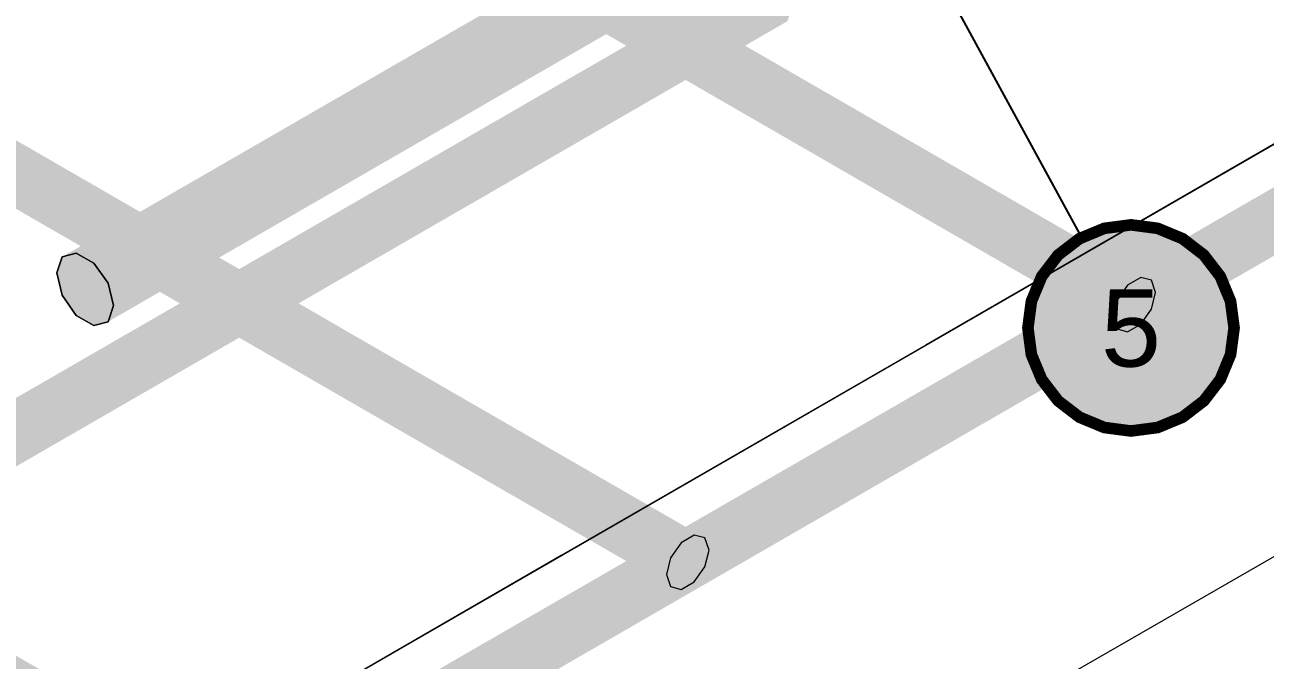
# Model space of a CAD drawing. Header units: metres. Extents: x 349021 to 349543, y 9281040 to 9281959.
# Drawn here: x 349207.2083 to 349207.6896, y 9281041.4511 to 9281041.6976 of the extents above; entities that cross this region are included whole.
import ezdxf
from ezdxf.enums import TextEntityAlignment as Align

# ---------------------------------------------------------------- set-up
doc = ezdxf.new("R2010")
doc.units = ezdxf.units.M
doc.header["$LTSCALE"] = 0.25
doc.layers.add('ISO-3D', color=7, linetype='CONTINUOUS', lineweight=13)
doc.layers.add('ISO-3D-ARISTAS', color=250, linetype='CONTINUOUS', lineweight=13)
doc.layers.add('LLAMADAS-NUM', color=30, linetype='CONTINUOUS', lineweight=25, true_color=0xc05014)
doc.styles.get("Standard").update_dxf_attribs({"font": 'arial.ttf'})

msp = doc.modelspace()

# ---------------------------------------------------------------- linework, layer by layer
at = {"layer": 'ISO-3D', "true_color": 0x76726d}
for points in [[(349207.49491, 9281041.75512), (349207.5004, 9281041.74733), (349207.4083, 9281041.70512), (349207.4138, 9281041.69733)], [(349207.48811, 9281041.73488), (349207.48261, 9281041.74267), (349207.40151, 9281041.68488), (349207.39601, 9281041.69267)], [(349207.4083, 9281041.70512), (349207.4138, 9281041.69733), (349207.3217, 9281041.65512), (349207.3272, 9281041.64733)], [(349207.40151, 9281041.68488), (349207.39601, 9281041.69267), (349207.3149, 9281041.63488), (349207.3094, 9281041.64267)], [(349207.3217, 9281041.65512), (349207.3272, 9281041.64733), (349207.2351, 9281041.60512), (349207.2406, 9281041.59733)], [(349207.3149, 9281041.63488), (349207.3094, 9281041.64267), (349207.2283, 9281041.58488), (349207.2228, 9281041.59267)]]:
    msp.add_solid(points, dxfattribs=at)
at = {"layer": 'ISO-3D', "true_color": 0x686560}
for points in [[(349207.48261, 9281041.74267), (349207.48051, 9281041.75135), (349207.39601, 9281041.69267), (349207.39391, 9281041.70135)], [(349207.5004, 9281041.74733), (349207.5025, 9281041.73865), (349207.4138, 9281041.69733), (349207.4159, 9281041.68865)], [(349207.39601, 9281041.69267), (349207.39391, 9281041.70135), (349207.3094, 9281041.64267), (349207.3073, 9281041.65135)], [(349207.4138, 9281041.69733), (349207.4159, 9281041.68865), (349207.3272, 9281041.64733), (349207.3293, 9281041.63865)], [(349207.3094, 9281041.64267), (349207.3073, 9281041.65135), (349207.2228, 9281041.59267), (349207.2207, 9281041.60135)], [(349207.3272, 9281041.64733), (349207.3293, 9281041.63865), (349207.2406, 9281041.59733), (349207.2427, 9281041.58865)]]:
    msp.add_solid(points, dxfattribs=at)
at = {"layer": 'ISO-3D', "true_color": 0x865538}
for points in [[(349207.47097, 9281041.69202), (349207.46685, 9281041.68618), (349207.38837, 9281041.73971), (349207.38424, 9281041.73387)], [(349207.47607, 9281041.67685), (349207.48019, 9281041.68269), (349207.39346, 9281041.72454), (349207.39759, 9281041.73038)], [(349207.55358, 9281041.64433), (349207.54945, 9281041.63849), (349207.47097, 9281041.69202), (349207.46685, 9281041.68618)], [(349207.21516, 9281041.63971), (349207.21104, 9281041.63387), (349207.13255, 9281041.68741), (349207.12843, 9281041.68156)], [(349207.55867, 9281041.62916), (349207.5628, 9281041.635), (349207.47607, 9281041.67685), (349207.48019, 9281041.68269)], [(349207.22026, 9281041.62454), (349207.22438, 9281041.63038), (349207.13765, 9281041.67223), (349207.14178, 9281041.67807)], [(349207.63618, 9281041.59664), (349207.63206, 9281041.5908), (349207.55358, 9281041.64433), (349207.54945, 9281041.63849)], [(349207.29777, 9281041.59202), (349207.29364, 9281041.58618), (349207.21516, 9281041.63971), (349207.21104, 9281041.63387)], [(349207.64128, 9281041.58146), (349207.6454, 9281041.5873), (349207.55867, 9281041.62916), (349207.5628, 9281041.635)], [(349207.30286, 9281041.57685), (349207.30699, 9281041.58269), (349207.22026, 9281041.62454), (349207.22438, 9281041.63038)], [(349207.38037, 9281041.54433), (349207.37625, 9281041.53849), (349207.29777, 9281041.59202), (349207.29364, 9281041.58618)], [(349207.38547, 9281041.52916), (349207.38959, 9281041.535), (349207.30286, 9281041.57685), (349207.30699, 9281041.58269)], [(349207.46298, 9281041.49664), (349207.45885, 9281041.4908), (349207.38037, 9281041.54433), (349207.37625, 9281041.53849)], [(349207.46807, 9281041.48146), (349207.4722, 9281041.4873), (349207.38547, 9281041.52916), (349207.38959, 9281041.535)], [(349207.21226, 9281041.42916), (349207.21639, 9281041.435), (349207.12966, 9281041.47685), (349207.13378, 9281041.48269)]]:
    msp.add_solid(points, dxfattribs=at)
at = {"layer": 'ISO-3D', "true_color": 0x7c4f34}
for points in [[(349207.47607, 9281041.69497), (349207.47097, 9281041.69202), (349207.39346, 9281041.74266), (349207.38837, 9281041.73971)], [(349207.47097, 9281041.6739), (349207.47607, 9281041.67685), (349207.38837, 9281041.7216), (349207.39346, 9281041.72454)], [(349207.49495, 9281041.71899), (349207.50005, 9281041.71605), (349207.41235, 9281041.6713), (349207.41745, 9281041.66836)], [(349207.50005, 9281041.69793), (349207.49495, 9281041.70087), (349207.41745, 9281041.65024), (349207.41235, 9281041.65318)], [(349207.55867, 9281041.64727), (349207.55358, 9281041.64433), (349207.47607, 9281041.69497), (349207.47097, 9281041.69202)], [(349207.22026, 9281041.64266), (349207.21516, 9281041.63971), (349207.13765, 9281041.69035), (349207.13255, 9281041.68741)], [(349207.55358, 9281041.62621), (349207.55867, 9281041.62916), (349207.47097, 9281041.6739), (349207.47607, 9281041.67685)], [(349207.21516, 9281041.6216), (349207.22026, 9281041.62454), (349207.13255, 9281041.66929), (349207.13765, 9281041.67223)], [(349207.41235, 9281041.6713), (349207.41745, 9281041.66836), (349207.32974, 9281041.62361), (349207.33484, 9281041.62066)], [(349207.75076, 9281041.66668), (349207.75586, 9281041.66374), (349207.66816, 9281041.61899), (349207.67326, 9281041.61605)], [(349207.41745, 9281041.65024), (349207.41235, 9281041.65318), (349207.33484, 9281041.60255), (349207.32974, 9281041.60549)], [(349207.75586, 9281041.64562), (349207.75076, 9281041.64857), (349207.67326, 9281041.59793), (349207.66816, 9281041.60087)], [(349207.64128, 9281041.59958), (349207.63618, 9281041.59664), (349207.55867, 9281041.64727), (349207.55358, 9281041.64433)], [(349207.30286, 9281041.59497), (349207.29777, 9281041.59202), (349207.22026, 9281041.64266), (349207.21516, 9281041.63971)], [(349207.63618, 9281041.57852), (349207.64128, 9281041.58146), (349207.55358, 9281041.62621), (349207.55867, 9281041.62916)], [(349207.29777, 9281041.5739), (349207.30286, 9281041.57685), (349207.21516, 9281041.6216), (349207.22026, 9281041.62454)], [(349207.32974, 9281041.62361), (349207.33484, 9281041.62066), (349207.24714, 9281041.57592), (349207.25223, 9281041.57297)], [(349207.66816, 9281041.61899), (349207.67326, 9281041.61605), (349207.58555, 9281041.5713), (349207.59065, 9281041.56836)], [(349207.33484, 9281041.60255), (349207.32974, 9281041.60549), (349207.25223, 9281041.55485), (349207.24714, 9281041.5578)], [(349207.67326, 9281041.59793), (349207.66816, 9281041.60087), (349207.59065, 9281041.55024), (349207.58555, 9281041.55318)], [(349207.38547, 9281041.54727), (349207.38037, 9281041.54433), (349207.30286, 9281041.59497), (349207.29777, 9281041.59202)], [(349207.24714, 9281041.57592), (349207.25223, 9281041.57297), (349207.16453, 9281041.52822), (349207.16963, 9281041.52528)], [(349207.38037, 9281041.52621), (349207.38547, 9281041.52916), (349207.29777, 9281041.5739), (349207.30286, 9281041.57685)], [(349207.58555, 9281041.5713), (349207.59065, 9281041.56836), (349207.50295, 9281041.52361), (349207.50805, 9281041.52066)], [(349207.25223, 9281041.55485), (349207.24714, 9281041.5578), (349207.16963, 9281041.50716), (349207.16453, 9281041.51011)], [(349207.59065, 9281041.55024), (349207.58555, 9281041.55318), (349207.50805, 9281041.50255), (349207.50295, 9281041.50549)], [(349207.46807, 9281041.49958), (349207.46298, 9281041.49664), (349207.38547, 9281041.54727), (349207.38037, 9281041.54433)], [(349207.46298, 9281041.47852), (349207.46807, 9281041.48146), (349207.38037, 9281041.52621), (349207.38547, 9281041.52916)], [(349207.50295, 9281041.52361), (349207.50805, 9281041.52066), (349207.42034, 9281041.47592), (349207.42544, 9281041.47297)], [(349207.50805, 9281041.50255), (349207.50295, 9281041.50549), (349207.42544, 9281041.45485), (349207.42034, 9281041.4578)], [(349207.21226, 9281041.44727), (349207.20717, 9281041.44433), (349207.12966, 9281041.49497), (349207.12456, 9281041.49202)], [(349207.20717, 9281041.42621), (349207.21226, 9281041.42916), (349207.12456, 9281041.4739), (349207.12966, 9281041.47685)], [(349207.42034, 9281041.47592), (349207.42544, 9281041.47297), (349207.33774, 9281041.42822), (349207.34283, 9281041.42528)], [(349207.42544, 9281041.45485), (349207.42034, 9281041.4578), (349207.34283, 9281041.40716), (349207.33774, 9281041.41011)]]:
    msp.add_solid(points, dxfattribs=at)
at = {"layer": 'ISO-3D', "true_color": 0x603d28}
for points in [[(349207.48019, 9281041.69389), (349207.47607, 9281041.69497), (349207.39759, 9281041.74158), (349207.39346, 9281041.74266)], [(349207.48177, 9281041.6892), (349207.48019, 9281041.69389), (349207.39916, 9281041.73689), (349207.39759, 9281041.74158)], [(349207.46527, 9281041.67967), (349207.46685, 9281041.67498), (349207.38267, 9281041.72736), (349207.38424, 9281041.72268)], [(349207.46685, 9281041.67498), (349207.47097, 9281041.6739), (349207.38424, 9281041.72268), (349207.38837, 9281041.7216)], [(349207.5628, 9281041.64619), (349207.55867, 9281041.64727), (349207.48019, 9281041.69389), (349207.47607, 9281041.69497)], [(349207.56437, 9281041.6415), (349207.5628, 9281041.64619), (349207.48177, 9281041.6892), (349207.48019, 9281041.69389)], [(349207.22438, 9281041.64158), (349207.22026, 9281041.64266), (349207.14178, 9281041.68927), (349207.13765, 9281041.69035)], [(349207.22596, 9281041.63689), (349207.22438, 9281041.64158), (349207.14335, 9281041.68458), (349207.14178, 9281041.68927)], [(349207.54788, 9281041.63198), (349207.54945, 9281041.62729), (349207.46527, 9281041.67967), (349207.46685, 9281041.67498)], [(349207.20946, 9281041.62736), (349207.21104, 9281041.62268), (349207.12685, 9281041.67506), (349207.12843, 9281041.67037)], [(349207.54945, 9281041.62729), (349207.55358, 9281041.62621), (349207.46685, 9281041.67498), (349207.47097, 9281041.6739)], [(349207.21104, 9281041.62268), (349207.21516, 9281041.6216), (349207.12843, 9281041.67037), (349207.13255, 9281041.66929)], [(349207.6454, 9281041.5985), (349207.64128, 9281041.59958), (349207.5628, 9281041.64619), (349207.55867, 9281041.64727)], [(349207.64698, 9281041.59381), (349207.6454, 9281041.5985), (349207.56437, 9281041.6415), (349207.5628, 9281041.64619)], [(349207.30699, 9281041.59389), (349207.30286, 9281041.59497), (349207.22438, 9281041.64158), (349207.22026, 9281041.64266)], [(349207.30856, 9281041.5892), (349207.30699, 9281041.59389), (349207.22596, 9281041.63689), (349207.22438, 9281041.64158)], [(349207.63048, 9281041.58429), (349207.63206, 9281041.5796), (349207.54788, 9281041.63198), (349207.54945, 9281041.62729)], [(349207.29207, 9281041.57967), (349207.29364, 9281041.57498), (349207.20946, 9281041.62736), (349207.21104, 9281041.62268)], [(349207.63206, 9281041.5796), (349207.63618, 9281041.57852), (349207.54945, 9281041.62729), (349207.55358, 9281041.62621)], [(349207.29364, 9281041.57498), (349207.29777, 9281041.5739), (349207.21104, 9281041.62268), (349207.21516, 9281041.6216)], [(349207.38959, 9281041.54619), (349207.38547, 9281041.54727), (349207.30699, 9281041.59389), (349207.30286, 9281041.59497)], [(349207.39117, 9281041.5415), (349207.38959, 9281041.54619), (349207.30856, 9281041.5892), (349207.30699, 9281041.59389)], [(349207.37467, 9281041.53198), (349207.37625, 9281041.52729), (349207.29207, 9281041.57967), (349207.29364, 9281041.57498)], [(349207.37625, 9281041.52729), (349207.38037, 9281041.52621), (349207.29364, 9281041.57498), (349207.29777, 9281041.5739)], [(349207.4722, 9281041.4985), (349207.46807, 9281041.49958), (349207.38959, 9281041.54619), (349207.38547, 9281041.54727)], [(349207.47377, 9281041.49381), (349207.4722, 9281041.4985), (349207.39117, 9281041.5415), (349207.38959, 9281041.54619)], [(349207.45728, 9281041.48429), (349207.45885, 9281041.4796), (349207.37467, 9281041.53198), (349207.37625, 9281041.52729)], [(349207.45885, 9281041.4796), (349207.46298, 9281041.47852), (349207.37625, 9281041.52729), (349207.38037, 9281041.52621)], [(349207.21639, 9281041.44619), (349207.21226, 9281041.44727), (349207.13378, 9281041.49389), (349207.12966, 9281041.49497)], [(349207.21796, 9281041.4415), (349207.21639, 9281041.44619), (349207.13536, 9281041.4892), (349207.13378, 9281041.49389)]]:
    msp.add_solid(points, dxfattribs=at)
at = {"layer": 'ISO-3D', "true_color": 0x7b4f34}
for points in [[(349207.48019, 9281041.68269), (349207.48177, 9281041.6892), (349207.39759, 9281041.73038), (349207.39916, 9281041.73689)], [(349207.46685, 9281041.68618), (349207.46527, 9281041.67967), (349207.38424, 9281041.73387), (349207.38267, 9281041.72736)], [(349207.5628, 9281041.635), (349207.56437, 9281041.6415), (349207.48019, 9281041.68269), (349207.48177, 9281041.6892)], [(349207.21104, 9281041.63387), (349207.20946, 9281041.62736), (349207.12843, 9281041.68156), (349207.12685, 9281041.67506)], [(349207.22438, 9281041.63038), (349207.22596, 9281041.63689), (349207.14178, 9281041.67807), (349207.14335, 9281041.68458)], [(349207.54945, 9281041.63849), (349207.54788, 9281041.63198), (349207.46685, 9281041.68618), (349207.46527, 9281041.67967)], [(349207.63206, 9281041.5908), (349207.63048, 9281041.58429), (349207.54945, 9281041.63849), (349207.54788, 9281041.63198)], [(349207.6454, 9281041.5873), (349207.64698, 9281041.59381), (349207.5628, 9281041.635), (349207.56437, 9281041.6415)], [(349207.29364, 9281041.58618), (349207.29207, 9281041.57967), (349207.21104, 9281041.63387), (349207.20946, 9281041.62736)], [(349207.30699, 9281041.58269), (349207.30856, 9281041.5892), (349207.22438, 9281041.63038), (349207.22596, 9281041.63689)], [(349207.37625, 9281041.53849), (349207.37467, 9281041.53198), (349207.29364, 9281041.58618), (349207.29207, 9281041.57967)], [(349207.38959, 9281041.535), (349207.39117, 9281041.5415), (349207.30699, 9281041.58269), (349207.30856, 9281041.5892)], [(349207.45885, 9281041.4908), (349207.45728, 9281041.48429), (349207.37625, 9281041.53849), (349207.37467, 9281041.53198)], [(349207.4722, 9281041.4873), (349207.47377, 9281041.49381), (349207.38959, 9281041.535), (349207.39117, 9281041.5415)], [(349207.21639, 9281041.435), (349207.21796, 9281041.4415), (349207.13378, 9281041.48269), (349207.13536, 9281041.4892)]]:
    msp.add_solid(points, dxfattribs=at)
at = {"layer": 'ISO-3D', "true_color": 0x736f6a}
for points in [[(349207.49491, 9281041.73096), (349207.48811, 9281041.73488), (349207.4083, 9281041.68096), (349207.40151, 9281041.68488)], [(349207.40151, 9281041.70904), (349207.4083, 9281041.70512), (349207.3149, 9281041.65904), (349207.3217, 9281041.65512)], [(349207.4083, 9281041.68096), (349207.40151, 9281041.68488), (349207.3217, 9281041.63096), (349207.3149, 9281041.63488)], [(349207.3149, 9281041.65904), (349207.3217, 9281041.65512), (349207.2283, 9281041.60904), (349207.2351, 9281041.60512)], [(349207.3217, 9281041.63096), (349207.3149, 9281041.63488), (349207.2351, 9281041.58096), (349207.2283, 9281041.58488)]]:
    msp.add_solid(points, dxfattribs=at)
at = {"layer": 'ISO-3D', "true_color": 0x4f4d49}
for points in [[(349207.5025, 9281041.73865), (349207.5004, 9281041.7324), (349207.4159, 9281041.68865), (349207.4138, 9281041.6824)], [(349207.39391, 9281041.70135), (349207.39601, 9281041.7076), (349207.3073, 9281041.65135), (349207.3094, 9281041.6576)], [(349207.4159, 9281041.68865), (349207.4138, 9281041.6824), (349207.3293, 9281041.63865), (349207.3272, 9281041.6324)], [(349207.3073, 9281041.65135), (349207.3094, 9281041.6576), (349207.2207, 9281041.60135), (349207.2228, 9281041.6076)], [(349207.3293, 9281041.63865), (349207.3272, 9281041.6324), (349207.2427, 9281041.58865), (349207.2406, 9281041.5824)]]:
    msp.add_solid(points, dxfattribs=at)
at = {"layer": 'ISO-3D', "true_color": 0x605d58}
for points in [[(349207.5004, 9281041.7324), (349207.49491, 9281041.73096), (349207.4138, 9281041.6824), (349207.4083, 9281041.68096)], [(349207.39601, 9281041.7076), (349207.40151, 9281041.70904), (349207.3094, 9281041.6576), (349207.3149, 9281041.65904)], [(349207.4138, 9281041.6824), (349207.4083, 9281041.68096), (349207.3272, 9281041.6324), (349207.3217, 9281041.63096)], [(349207.3094, 9281041.6576), (349207.3149, 9281041.65904), (349207.2228, 9281041.6076), (349207.2283, 9281041.60904)], [(349207.3272, 9281041.6324), (349207.3217, 9281041.63096), (349207.2406, 9281041.5824), (349207.2351, 9281041.58096)]]:
    msp.add_solid(points, dxfattribs=at)
at = {"layer": 'ISO-3D', "true_color": 0x553624}
for points in [[(349207.48925, 9281041.71322), (349207.49083, 9281041.71791), (349207.40665, 9281041.66553), (349207.40822, 9281041.67022)], [(349207.50575, 9281041.7037), (349207.50418, 9281041.69901), (349207.42315, 9281041.65601), (349207.42157, 9281041.65132)], [(349207.40665, 9281041.66553), (349207.40822, 9281041.67022), (349207.32404, 9281041.61784), (349207.32562, 9281041.62253)], [(349207.74506, 9281041.66092), (349207.74664, 9281041.66561), (349207.66246, 9281041.61322), (349207.66403, 9281041.61791)], [(349207.42315, 9281041.65601), (349207.42157, 9281041.65132), (349207.34054, 9281041.60831), (349207.33896, 9281041.60363)], [(349207.76156, 9281041.65139), (349207.75999, 9281041.6467), (349207.67896, 9281041.6037), (349207.67738, 9281041.59901)], [(349207.32404, 9281041.61784), (349207.32562, 9281041.62253), (349207.24144, 9281041.57015), (349207.24301, 9281041.57484)], [(349207.66246, 9281041.61322), (349207.66403, 9281041.61791), (349207.57985, 9281041.56553), (349207.58143, 9281041.57022)], [(349207.34054, 9281041.60831), (349207.33896, 9281041.60363), (349207.25793, 9281041.56062), (349207.25636, 9281041.55593)], [(349207.67896, 9281041.6037), (349207.67738, 9281041.59901), (349207.59635, 9281041.55601), (349207.59477, 9281041.55132)], [(349207.24144, 9281041.57015), (349207.24301, 9281041.57484), (349207.15883, 9281041.52245), (349207.16041, 9281041.52714)], [(349207.57985, 9281041.56553), (349207.58143, 9281041.57022), (349207.49725, 9281041.51784), (349207.49882, 9281041.52253)], [(349207.25793, 9281041.56062), (349207.25636, 9281041.55593), (349207.17533, 9281041.51293), (349207.17375, 9281041.50824)], [(349207.59635, 9281041.55601), (349207.59477, 9281041.55132), (349207.51374, 9281041.50831), (349207.51217, 9281041.50363)], [(349207.49725, 9281041.51784), (349207.49882, 9281041.52253), (349207.41464, 9281041.47015), (349207.41622, 9281041.47484)], [(349207.51374, 9281041.50831), (349207.51217, 9281041.50363), (349207.43114, 9281041.46062), (349207.42956, 9281041.45593)], [(349207.41464, 9281041.47015), (349207.41622, 9281041.47484), (349207.33204, 9281041.42245), (349207.33361, 9281041.42714)], [(349207.43114, 9281041.46062), (349207.42956, 9281041.45593), (349207.34853, 9281041.41293), (349207.34696, 9281041.40824)]]:
    msp.add_solid(points, dxfattribs=at)
at = {"layer": 'ISO-3D', "true_color": 0x67422b}
for points in [[(349207.49083, 9281041.71791), (349207.49495, 9281041.71899), (349207.40822, 9281041.67022), (349207.41235, 9281041.6713)], [(349207.50418, 9281041.69901), (349207.50005, 9281041.69793), (349207.42157, 9281041.65132), (349207.41745, 9281041.65024)], [(349207.40822, 9281041.67022), (349207.41235, 9281041.6713), (349207.32562, 9281041.62253), (349207.32974, 9281041.62361)], [(349207.74664, 9281041.66561), (349207.75076, 9281041.66668), (349207.66403, 9281041.61791), (349207.66816, 9281041.61899)], [(349207.42157, 9281041.65132), (349207.41745, 9281041.65024), (349207.33896, 9281041.60363), (349207.33484, 9281041.60255)], [(349207.75999, 9281041.6467), (349207.75586, 9281041.64562), (349207.67738, 9281041.59901), (349207.67326, 9281041.59793)], [(349207.32562, 9281041.62253), (349207.32974, 9281041.62361), (349207.24301, 9281041.57484), (349207.24714, 9281041.57592)], [(349207.66403, 9281041.61791), (349207.66816, 9281041.61899), (349207.58143, 9281041.57022), (349207.58555, 9281041.5713)], [(349207.33896, 9281041.60363), (349207.33484, 9281041.60255), (349207.25636, 9281041.55593), (349207.25223, 9281041.55485)], [(349207.67738, 9281041.59901), (349207.67326, 9281041.59793), (349207.59477, 9281041.55132), (349207.59065, 9281041.55024)], [(349207.24301, 9281041.57484), (349207.24714, 9281041.57592), (349207.16041, 9281041.52714), (349207.16453, 9281041.52822)], [(349207.58143, 9281041.57022), (349207.58555, 9281041.5713), (349207.49882, 9281041.52253), (349207.50295, 9281041.52361)], [(349207.25636, 9281041.55593), (349207.25223, 9281041.55485), (349207.17375, 9281041.50824), (349207.16963, 9281041.50716)], [(349207.59477, 9281041.55132), (349207.59065, 9281041.55024), (349207.51217, 9281041.50363), (349207.50805, 9281041.50255)], [(349207.49882, 9281041.52253), (349207.50295, 9281041.52361), (349207.41622, 9281041.47484), (349207.42034, 9281041.47592)], [(349207.51217, 9281041.50363), (349207.50805, 9281041.50255), (349207.42956, 9281041.45593), (349207.42544, 9281041.45485)], [(349207.41622, 9281041.47484), (349207.42034, 9281041.47592), (349207.33361, 9281041.42714), (349207.33774, 9281041.42822)], [(349207.42956, 9281041.45593), (349207.42544, 9281041.45485), (349207.34696, 9281041.40824), (349207.34283, 9281041.40716)]]:
    msp.add_solid(points, dxfattribs=at)
at = {"layer": 'ISO-3D', "true_color": 0x7f5135}
for points in [[(349207.50005, 9281041.71605), (349207.50418, 9281041.71021), (349207.41745, 9281041.66836), (349207.42157, 9281041.66251)], [(349207.49495, 9281041.70087), (349207.49083, 9281041.70672), (349207.41235, 9281041.65318), (349207.40822, 9281041.65902)], [(349207.41745, 9281041.66836), (349207.42157, 9281041.66251), (349207.33484, 9281041.62066), (349207.33896, 9281041.61482)], [(349207.75586, 9281041.66374), (349207.75999, 9281041.6579), (349207.67326, 9281041.61605), (349207.67738, 9281041.61021)], [(349207.41235, 9281041.65318), (349207.40822, 9281041.65902), (349207.32974, 9281041.60549), (349207.32562, 9281041.61133)], [(349207.75076, 9281041.64857), (349207.74664, 9281041.65441), (349207.66816, 9281041.60087), (349207.66403, 9281041.60672)], [(349207.33484, 9281041.62066), (349207.33896, 9281041.61482), (349207.25223, 9281041.57297), (349207.25636, 9281041.56713)], [(349207.67326, 9281041.61605), (349207.67738, 9281041.61021), (349207.59065, 9281041.56836), (349207.59477, 9281041.56251)], [(349207.32974, 9281041.60549), (349207.32562, 9281041.61133), (349207.24714, 9281041.5578), (349207.24301, 9281041.56364)], [(349207.66816, 9281041.60087), (349207.66403, 9281041.60672), (349207.58555, 9281041.55318), (349207.58143, 9281041.55902)], [(349207.25223, 9281041.57297), (349207.25636, 9281041.56713), (349207.16963, 9281041.52528), (349207.17375, 9281041.51944)], [(349207.59065, 9281041.56836), (349207.59477, 9281041.56251), (349207.50805, 9281041.52066), (349207.51217, 9281041.51482)], [(349207.24714, 9281041.5578), (349207.24301, 9281041.56364), (349207.16453, 9281041.51011), (349207.16041, 9281041.51595)], [(349207.58555, 9281041.55318), (349207.58143, 9281041.55902), (349207.50295, 9281041.50549), (349207.49882, 9281041.51133)], [(349207.50805, 9281041.52066), (349207.51217, 9281041.51482), (349207.42544, 9281041.47297), (349207.42956, 9281041.46713)], [(349207.50295, 9281041.50549), (349207.49882, 9281041.51133), (349207.42034, 9281041.4578), (349207.41622, 9281041.46364)], [(349207.42544, 9281041.47297), (349207.42956, 9281041.46713), (349207.34283, 9281041.42528), (349207.34696, 9281041.41944)], [(349207.42034, 9281041.4578), (349207.41622, 9281041.46364), (349207.33774, 9281041.41011), (349207.33361, 9281041.41595)]]:
    msp.add_solid(points, dxfattribs=at)
at = {"layer": 'ISO-3D', "true_color": 0x70472f}
for points in [[(349207.49083, 9281041.70672), (349207.48925, 9281041.71322), (349207.40822, 9281041.65902), (349207.40665, 9281041.66553)], [(349207.50418, 9281041.71021), (349207.50575, 9281041.7037), (349207.42157, 9281041.66251), (349207.42315, 9281041.65601)], [(349207.40822, 9281041.65902), (349207.40665, 9281041.66553), (349207.32562, 9281041.61133), (349207.32404, 9281041.61784)], [(349207.42157, 9281041.66251), (349207.42315, 9281041.65601), (349207.33896, 9281041.61482), (349207.34054, 9281041.60831)], [(349207.74664, 9281041.65441), (349207.74506, 9281041.66092), (349207.66403, 9281041.60672), (349207.66246, 9281041.61322)], [(349207.75999, 9281041.6579), (349207.76156, 9281041.65139), (349207.67738, 9281041.61021), (349207.67896, 9281041.6037)], [(349207.32562, 9281041.61133), (349207.32404, 9281041.61784), (349207.24301, 9281041.56364), (349207.24144, 9281041.57015)], [(349207.33896, 9281041.61482), (349207.34054, 9281041.60831), (349207.25636, 9281041.56713), (349207.25793, 9281041.56062)], [(349207.66403, 9281041.60672), (349207.66246, 9281041.61322), (349207.58143, 9281041.55902), (349207.57985, 9281041.56553)], [(349207.67738, 9281041.61021), (349207.67896, 9281041.6037), (349207.59477, 9281041.56251), (349207.59635, 9281041.55601)], [(349207.24301, 9281041.56364), (349207.24144, 9281041.57015), (349207.16041, 9281041.51595), (349207.15883, 9281041.52245)], [(349207.25636, 9281041.56713), (349207.25793, 9281041.56062), (349207.17375, 9281041.51944), (349207.17533, 9281041.51293)], [(349207.58143, 9281041.55902), (349207.57985, 9281041.56553), (349207.49882, 9281041.51133), (349207.49725, 9281041.51784)], [(349207.59477, 9281041.56251), (349207.59635, 9281041.55601), (349207.51217, 9281041.51482), (349207.51374, 9281041.50831)], [(349207.49882, 9281041.51133), (349207.49725, 9281041.51784), (349207.41622, 9281041.46364), (349207.41464, 9281041.47015)], [(349207.51217, 9281041.51482), (349207.51374, 9281041.50831), (349207.42956, 9281041.46713), (349207.43114, 9281041.46062)], [(349207.41622, 9281041.46364), (349207.41464, 9281041.47015), (349207.33361, 9281041.41595), (349207.33204, 9281041.42245)], [(349207.42956, 9281041.46713), (349207.43114, 9281041.46062), (349207.34696, 9281041.41944), (349207.34853, 9281041.41293)]]:
    msp.add_solid(points, dxfattribs=at)
at = {"layer": 'ISO-3D', "true_color": 0x67645f}
for points in [[(349207.2317, 9281041.595), (349207.2207, 9281041.60135), (349207.2228, 9281041.6076)], [(349207.2317, 9281041.595), (349207.2228, 9281041.6076), (349207.2283, 9281041.60904)], [(349207.2317, 9281041.595), (349207.2283, 9281041.60904), (349207.2351, 9281041.60512)], [(349207.2317, 9281041.595), (349207.2351, 9281041.60512), (349207.2406, 9281041.59733)], [(349207.2317, 9281041.595), (349207.2228, 9281041.59267), (349207.2207, 9281041.60135)], [(349207.2317, 9281041.595), (349207.2283, 9281041.58488), (349207.2228, 9281041.59267)], [(349207.2317, 9281041.595), (349207.2351, 9281041.58096), (349207.2283, 9281041.58488)], [(349207.2317, 9281041.595), (349207.2406, 9281041.59733), (349207.2427, 9281041.58865)], [(349207.2317, 9281041.595), (349207.2406, 9281041.5824), (349207.2351, 9281041.58096)], [(349207.2317, 9281041.595), (349207.2427, 9281041.58865), (349207.2406, 9281041.5824)]]:
    msp.add_solid(points, dxfattribs=at)
at = {"layer": 'ISO-3D', "true_color": 0x643f2a}
for points in [[(349207.63873, 9281041.58905), (349207.63618, 9281041.59664), (349207.63206, 9281041.5908)], [(349207.63873, 9281041.58905), (349207.64128, 9281041.59958), (349207.63618, 9281041.59664)], [(349207.63873, 9281041.58905), (349207.6454, 9281041.5985), (349207.64128, 9281041.59958)], [(349207.63873, 9281041.58905), (349207.64698, 9281041.59381), (349207.6454, 9281041.5985)], [(349207.63873, 9281041.58905), (349207.63206, 9281041.5908), (349207.63048, 9281041.58429)], [(349207.63873, 9281041.58905), (349207.6454, 9281041.5873), (349207.64698, 9281041.59381)], [(349207.63873, 9281041.58905), (349207.63048, 9281041.58429), (349207.63206, 9281041.5796)], [(349207.63873, 9281041.58905), (349207.63206, 9281041.5796), (349207.63618, 9281041.57852)], [(349207.63873, 9281041.58905), (349207.63618, 9281041.57852), (349207.64128, 9281041.58146)], [(349207.63873, 9281041.58905), (349207.64128, 9281041.58146), (349207.6454, 9281041.5873)], [(349207.46553, 9281041.48905), (349207.46807, 9281041.49958), (349207.46298, 9281041.49664)], [(349207.46553, 9281041.48905), (349207.4722, 9281041.4985), (349207.46807, 9281041.49958)], [(349207.46553, 9281041.48905), (349207.46298, 9281041.49664), (349207.45885, 9281041.4908)], [(349207.46553, 9281041.48905), (349207.47377, 9281041.49381), (349207.4722, 9281041.4985)], [(349207.46553, 9281041.48905), (349207.4722, 9281041.4873), (349207.47377, 9281041.49381)], [(349207.46553, 9281041.48905), (349207.45885, 9281041.4908), (349207.45728, 9281041.48429)], [(349207.46553, 9281041.48905), (349207.45728, 9281041.48429), (349207.45885, 9281041.4796)], [(349207.46553, 9281041.48905), (349207.45885, 9281041.4796), (349207.46298, 9281041.47852)], [(349207.46553, 9281041.48905), (349207.46298, 9281041.47852), (349207.46807, 9281041.48146)], [(349207.46553, 9281041.48905), (349207.46807, 9281041.48146), (349207.4722, 9281041.4873)]]:
    msp.add_solid(points, dxfattribs=at)
at = {"layer": 'ISO-3D-ARISTAS', "color": 250}
for p, q in [((349207.61151, 9281041.60429), (349207.77977, 9281041.70143)), ((349207.69935, 9281041.655), (349207.5579, 9281041.57333)), ((349207.2228, 9281041.6076), (349207.2207, 9281041.60135)), ((349207.2207, 9281041.60135), (349207.2228, 9281041.6076)), ((349207.2283, 9281041.60904), (349207.2228, 9281041.6076)), ((349207.2228, 9281041.6076), (349207.2283, 9281041.60904)), ((349207.2351, 9281041.60512), (349207.2283, 9281041.60904)), ((349207.2283, 9281041.60904), (349207.2351, 9281041.60512)), ((349207.2406, 9281041.59733), (349207.2351, 9281041.60512)), ((349207.2351, 9281041.60512), (349207.2406, 9281041.59733)), ((349207.2207, 9281041.60135), (349207.2228, 9281041.59267)), ((349207.2228, 9281041.59267), (349207.2207, 9281041.60135)), ((349207.44326, 9281041.50714), (349207.61151, 9281041.60429)), ((349207.2427, 9281041.58865), (349207.2406, 9281041.59733)), ((349207.2406, 9281041.59733), (349207.2427, 9281041.58865)), ((349207.63618, 9281041.59664), (349207.63206, 9281041.5908)), ((349207.63618, 9281041.59664), (349207.63206, 9281041.5908)), ((349207.64128, 9281041.59958), (349207.63618, 9281041.59664)), ((349207.64128, 9281041.59958), (349207.63618, 9281041.59664)), ((349207.6454, 9281041.5985), (349207.64128, 9281041.59958)), ((349207.6454, 9281041.5985), (349207.64128, 9281041.59958)), ((349207.64698, 9281041.59381), (349207.6454, 9281041.5985)), ((349207.64698, 9281041.59381), (349207.6454, 9281041.5985)), ((349207.2228, 9281041.59267), (349207.2283, 9281041.58488)), ((349207.2283, 9281041.58488), (349207.2228, 9281041.59267)), ((349207.63206, 9281041.5908), (349207.63048, 9281041.58429)), ((349207.63206, 9281041.5908), (349207.63048, 9281041.58429)), ((349207.6454, 9281041.5873), (349207.64698, 9281041.59381)), ((349207.6454, 9281041.5873), (349207.64698, 9281041.59381)), ((349207.2406, 9281041.5824), (349207.2427, 9281041.58865)), ((349207.2427, 9281041.58865), (349207.2406, 9281041.5824)), ((349207.64128, 9281041.58146), (349207.6454, 9281041.5873)), ((349207.64128, 9281041.58146), (349207.6454, 9281041.5873)), ((349207.2283, 9281041.58488), (349207.2351, 9281041.58096)), ((349207.2351, 9281041.58096), (349207.2283, 9281041.58488)), ((349207.2351, 9281041.58096), (349207.2406, 9281041.5824)), ((349207.2406, 9281041.5824), (349207.2351, 9281041.58096)), ((349207.63048, 9281041.58429), (349207.63206, 9281041.5796)), ((349207.63048, 9281041.58429), (349207.63206, 9281041.5796)), ((349207.63618, 9281041.57852), (349207.64128, 9281041.58146)), ((349207.63618, 9281041.57852), (349207.64128, 9281041.58146)), ((349207.63206, 9281041.5796), (349207.63618, 9281041.57852)), ((349207.63206, 9281041.5796), (349207.63618, 9281041.57852)), ((349207.5579, 9281041.57333), (349207.41645, 9281041.49167)), ((349207.77977, 9281041.54143), (349207.61151, 9281041.44429)), ((349207.77977, 9281041.54143), (349207.61151, 9281041.44429)), ((349207.275, 9281041.41), (349207.44326, 9281041.50714)), ((349207.46807, 9281041.49958), (349207.46298, 9281041.49664)), ((349207.46807, 9281041.49958), (349207.46298, 9281041.49664)), ((349207.4722, 9281041.4985), (349207.46807, 9281041.49958)), ((349207.4722, 9281041.4985), (349207.46807, 9281041.49958)), ((349207.46298, 9281041.49664), (349207.45885, 9281041.4908)), ((349207.46298, 9281041.49664), (349207.45885, 9281041.4908)), ((349207.47377, 9281041.49381), (349207.4722, 9281041.4985)), ((349207.47377, 9281041.49381), (349207.4722, 9281041.4985)), ((349207.4722, 9281041.4873), (349207.47377, 9281041.49381)), ((349207.4722, 9281041.4873), (349207.47377, 9281041.49381)), ((349207.41645, 9281041.49167), (349207.275, 9281041.41)), ((349207.45885, 9281041.4908), (349207.45728, 9281041.48429)), ((349207.45885, 9281041.4908), (349207.45728, 9281041.48429)), ((349207.45728, 9281041.48429), (349207.45885, 9281041.4796)), ((349207.45728, 9281041.48429), (349207.45885, 9281041.4796)), ((349207.46807, 9281041.48146), (349207.4722, 9281041.4873)), ((349207.46807, 9281041.48146), (349207.4722, 9281041.4873)), ((349207.45885, 9281041.4796), (349207.46298, 9281041.47852)), ((349207.45885, 9281041.4796), (349207.46298, 9281041.47852)), ((349207.46298, 9281041.47852), (349207.46807, 9281041.48146)), ((349207.46298, 9281041.47852), (349207.46807, 9281041.48146))]:
    msp.add_line(p, q, dxfattribs=at)
at = {"layer": 'LLAMADAS-NUM'}
msp.add_line((349207.51749, 9281041.8), (349207.61833, 9281041.61512), dxfattribs=at)
at = {"layer": 'LLAMADAS-NUM', "const_width": 0.0045}
msp.add_lwpolyline([(349207.67749, 9281041.58), (349207.67612, 9281041.59035), (349207.67213, 9281041.6), (349207.66577, 9281041.60828), (349207.65749, 9281041.61464), (349207.64784, 9281041.61864), (349207.63749, 9281041.62), (349207.62713, 9281041.61864), (349207.61749, 9281041.61464), (349207.6092, 9281041.60828), (349207.60285, 9281041.6), (349207.59885, 9281041.59035), (349207.59749, 9281041.58), (349207.59885, 9281041.56965), (349207.60285, 9281041.56), (349207.6092, 9281041.55172), (349207.61749, 9281041.54536), (349207.62713, 9281041.54136), (349207.63749, 9281041.54), (349207.64784, 9281041.54136), (349207.65749, 9281041.54536), (349207.66577, 9281041.55172), (349207.67213, 9281041.56), (349207.67612, 9281041.56965)], close=True, dxfattribs=at)
at = {"layer": 'LLAMADAS-NUM', "true_color": 0xffffff}
for points in [[(349207.67749, 9281041.58), (349207.63749, 9281041.62), (349207.62713, 9281041.61864)], [(349207.67749, 9281041.58), (349207.64784, 9281041.61864), (349207.63749, 9281041.62)], [(349207.67749, 9281041.58), (349207.61749, 9281041.61464), (349207.6092, 9281041.60828)], [(349207.67749, 9281041.58), (349207.62713, 9281041.61864), (349207.61749, 9281041.61464)], [(349207.67749, 9281041.58), (349207.65749, 9281041.61464), (349207.64784, 9281041.61864)], [(349207.67749, 9281041.58), (349207.66577, 9281041.60828), (349207.65749, 9281041.61464)], [(349207.67749, 9281041.58), (349207.6092, 9281041.60828), (349207.60285, 9281041.6)], [(349207.67749, 9281041.58), (349207.67213, 9281041.6), (349207.66577, 9281041.60828)], [(349207.67749, 9281041.58), (349207.60285, 9281041.6), (349207.59885, 9281041.59035)], [(349207.67749, 9281041.58), (349207.67612, 9281041.59035), (349207.67213, 9281041.6)], [(349207.67749, 9281041.58), (349207.59885, 9281041.59035), (349207.59749, 9281041.58)], [(349207.67749, 9281041.58), (349207.59749, 9281041.58), (349207.59885, 9281041.56965)], [(349207.67749, 9281041.58), (349207.59885, 9281041.56965), (349207.60285, 9281041.56)], [(349207.67749, 9281041.58), (349207.60285, 9281041.56), (349207.6092, 9281041.55172)], [(349207.67749, 9281041.58), (349207.6092, 9281041.55172), (349207.61749, 9281041.54536)], [(349207.67749, 9281041.58), (349207.61749, 9281041.54536), (349207.62713, 9281041.54136)], [(349207.67749, 9281041.58), (349207.62713, 9281041.54136), (349207.63749, 9281041.54)], [(349207.67749, 9281041.58), (349207.63749, 9281041.54), (349207.64784, 9281041.54136)], [(349207.67749, 9281041.58), (349207.64784, 9281041.54136), (349207.65749, 9281041.54536)], [(349207.67749, 9281041.58), (349207.65749, 9281041.54536), (349207.66577, 9281041.55172)], [(349207.67749, 9281041.58), (349207.66577, 9281041.55172), (349207.67213, 9281041.56)], [(349207.67749, 9281041.58), (349207.67213, 9281041.56), (349207.67612, 9281041.56965)]]:
    msp.add_solid(points, dxfattribs=at)

# ---------------------------------------------------------------- texts
at = {"layer": 'LLAMADAS-NUM'}
msp.add_text('5', height=0.03, dxfattribs=at).set_placement((349207.63749, 9281041.58), align=Align.MIDDLE_CENTER)

doc.saveas('drawing.dxf')
